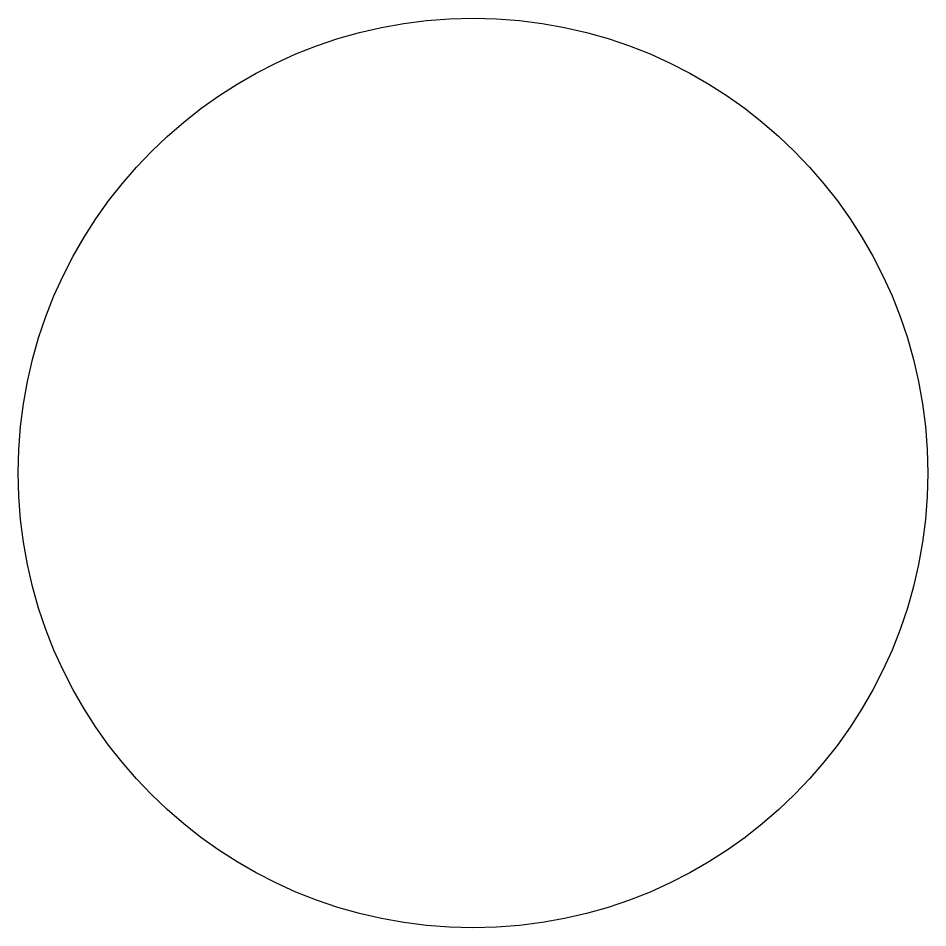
# Model space of a CAD drawing. Header units: metres. Extents: x -1 to 11, y -4 to 8.
import ezdxf

# ---------------------------------------------------------------- set-up
doc = ezdxf.new("R2010")
doc.units = ezdxf.units.M

# ---------------------------------------------------------------- blocks, each defined once
blk = doc.blocks.new('TestBlock')
blk.add_circle((0, 0), 6)

msp = doc.modelspace()

# ---------------------------------------------------------------- block references
msp.add_blockref('TestBlock', (5, 2))

doc.saveas('drawing.dxf')
